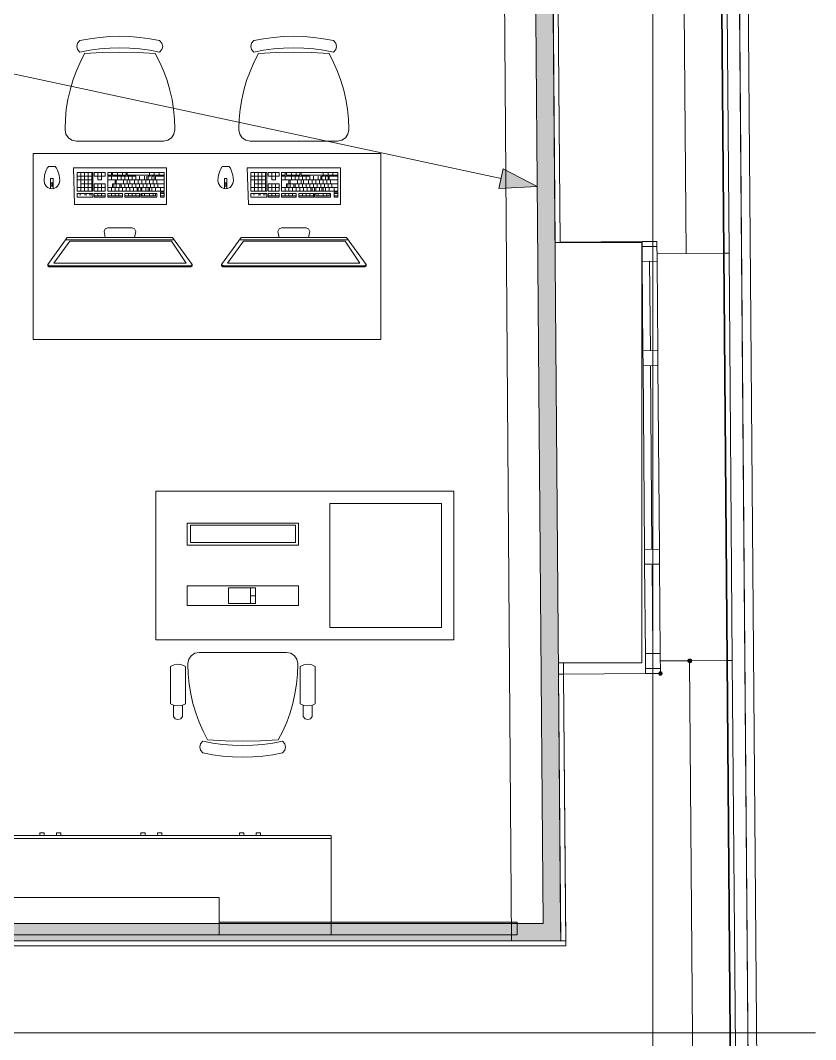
# Model space of a CAD drawing. Header units: millimetres. Extents: x 0 to 1189, y 0 to 841.
# Drawn here: x 831.71 to 863.73, y 490.1 to 531.16 of the extents above; entities that cross this region are included whole.
import ezdxf

# ---------------------------------------------------------------- set-up
doc = ezdxf.new("R2010")
doc.units = ezdxf.units.MM

msp = doc.modelspace()

# ---------------------------------------------------------------- hatches: boundary and pattern name
at = {"true_color": 0xf1d696}
h = msp.add_hatch(color=41, dxfattribs=at)
h.dxf.hatch_style = 2
h.paths.add_polyline_path([(852.223302, 647.51976), (853.459304, 494.774527), (852.759303, 494.774527), (851.523301, 647.51976)])
at = {"true_color": 0x0077b0}
h = msp.add_hatch(color=144, dxfattribs=at)
h.dxf.hatch_style = 2
h.paths.add_polyline_path([(852.519302, 524.468572), (850.9753, 524.391572), (851.1433, 525.173573)])
h = msp.add_hatch(color=7)
h.dxf.hatch_style = 2
h.paths.add_polyline_path([(858.738312, 505.363543), (858.711874, 505.427105), (858.648312, 505.453543), (858.584749, 505.427105), (858.558312, 505.363543), (858.558312, 505.353543), (858.584749, 505.28998), (858.648312, 505.263543), (858.711874, 505.28998), (858.738312, 505.353543)])
h = msp.add_hatch(color=7)
h.dxf.hatch_style = 2
h.paths.add_polyline_path([(858.648312, 505.443543), (858.584749, 505.417105), (858.558312, 505.353543), (858.584749, 505.28998), (858.648312, 505.263543), (858.711874, 505.28998), (858.738312, 505.353543), (858.711874, 505.417105)])
h = msp.add_hatch(color=7)
h.dxf.hatch_style = 2
h.paths.add_polyline_path([(858.583312, 505.353543), (858.609749, 505.28998), (858.673312, 505.263543), (858.736874, 505.28998), (858.763312, 505.353543), (858.763312, 505.363543), (858.736874, 505.427105), (858.673312, 505.453543), (858.609749, 505.427105), (858.583312, 505.363543)])
h = msp.add_hatch(color=7)
h.dxf.hatch_style = 2
h.paths.add_polyline_path([(857.388757, 504.835587), (857.421388, 504.77497), (857.487265, 504.754988), (857.547882, 504.78762), (857.567864, 504.853497), (857.566864, 504.863497), (857.534232, 504.924114), (857.468355, 504.944095), (857.407738, 504.911464), (857.387757, 504.845587)])
at = {"true_color": 0xf1d696}
h = msp.add_hatch(color=41, dxfattribs=at)
h.dxf.hatch_style = 2
h.paths.add_polyline_path([(852.759303, 494.774527), (852.764303, 494.074526), (804.236229, 494.077526), (804.236229, 494.777527)])
at = {"true_color": 0x999999}
h = msp.add_hatch(color=253, dxfattribs=at)
h.dxf.hatch_style = 2
h.paths.add_polyline_path([(839.716283, 494.327526), (839.716283, 494.827527), (851.716301, 494.827527), (851.716301, 494.327526)])
at = {"true_color": 0xf1d696}
h = msp.add_hatch(color=41, dxfattribs=at)
h.dxf.hatch_style = 2
h.paths.add_polyline_path([(853.459304, 494.774527), (853.465304, 494.074526), (852.759303, 494.774527)])
h = msp.add_hatch(color=41, dxfattribs=at)
h.dxf.hatch_style = 2
h.paths.add_polyline_path([(853.465304, 494.074526), (852.764303, 494.074526), (852.759303, 494.774527)])

# ---------------------------------------------------------------- linework, layer by layer
at = {"color": 7, "lineweight": 0}
for points in [[(857.17331, 238.825136), (857.17331, 730.151886)], [(853.459304, 494.774527), (852.218302, 648.219761)], [(851.523301, 647.51976), (852.759303, 494.774527)], [(859.968314, 617.281714), (861.261316, 457.46947)], [(861.262316, 457.46947), (859.972314, 617.281714)], [(860.322314, 617.283714), (861.612316, 457.47347)], [(850.9073, 572.180645), (851.476301, 494.077526)], [(860.015314, 521.775568), (859.816314, 546.424606)], [(859.841314, 546.424606), (860.041314, 521.775568)], [(860.241314, 521.777568), (860.041314, 546.426606)], [(858.515312, 521.763568), (858.316311, 546.402605)], [(858.316311, 546.402605), (858.515312, 521.763568)], [(853.046303, 545.859605), (853.237304, 522.210569)], [(853.246304, 545.871605), (853.437304, 522.222569)], [(853.437304, 522.212569), (853.246304, 545.861605)], [(853.237304, 522.210569), (853.437304, 522.212569)], [(856.730309, 522.210569), (853.237304, 522.210569)], [(853.437304, 522.222569), (856.737309, 522.248569)], [(856.730309, 505.277543), (856.730309, 522.210569)], [(856.737309, 522.248569), (857.33731, 522.253569)], [(857.33731, 522.253569), (856.737309, 522.248569)], [(856.743309, 521.448567), (856.737309, 522.248569)], [(856.737309, 522.248569), (856.743309, 521.448567)], [(857.33731, 522.253569), (857.34331, 521.453567)], [(857.34331, 521.453567), (857.33731, 522.253569)], [(856.738309, 522.048568), (857.33831, 522.053568)], [(857.34331, 521.453567), (856.743309, 521.448567)], [(856.772309, 517.848562), (856.743309, 521.448567)], [(857.043309, 521.451567), (857.072309, 517.851562)], [(857.34131, 521.753568), (858.515312, 521.763568)], [(857.34331, 521.453567), (857.37231, 517.853562)], [(858.515312, 521.763568), (860.015314, 521.775568)], [(860.015314, 521.775568), (860.148314, 505.375543)], [(860.041314, 521.775568), (860.241314, 521.777568)], [(860.173314, 505.376543), (860.041314, 521.775568)], [(860.373314, 505.377543), (860.241314, 521.777568)], [(856.772309, 517.848562), (857.37231, 517.853562)], [(856.777309, 517.248561), (856.772309, 517.848562)], [(856.772309, 517.848562), (856.777309, 517.248561)], [(857.37231, 517.853562), (857.37731, 517.253561)], [(857.37731, 517.253561), (857.37231, 517.853562)], [(857.37731, 517.253561), (856.777309, 517.248561)], [(856.837309, 509.84955), (856.777309, 517.248561)], [(857.077309, 517.251561), (857.13731, 509.85155)], [(857.37731, 517.253561), (857.43731, 509.85455)], [(856.837309, 509.84955), (857.43731, 509.85455)], [(856.842309, 509.249549), (856.837309, 509.84955)], [(856.837309, 509.84955), (856.842309, 509.249549)], [(857.43731, 509.85455), (857.44231, 509.254549)], [(857.44231, 509.254549), (857.43731, 509.85455)], [(857.44231, 509.254549), (856.842309, 509.249549)], [(856.871309, 505.649543), (856.842309, 509.249549)], [(857.14231, 509.251549), (857.17131, 505.651543)], [(857.44231, 509.254549), (857.47131, 505.654543)], [(857.47131, 505.654543), (856.871309, 505.649543)], [(856.871309, 505.649543), (856.878309, 504.849542)], [(856.871309, 505.649543), (856.878309, 504.849542)], [(857.47731, 504.854542), (857.47131, 505.654543)], [(857.47731, 504.854542), (857.47131, 505.654543)], [(860.148314, 505.375543), (858.673312, 505.363543)], [(860.337314, 481.926507), (860.148314, 505.375543)], [(860.373314, 505.377543), (860.173314, 505.376543)], [(860.173314, 505.376543), (860.363314, 481.926507)], [(860.563315, 481.928507), (860.373314, 505.377543)], [(853.378304, 504.811542), (853.374304, 505.277543)], [(853.374304, 505.277543), (856.730309, 505.277543)], [(853.578304, 504.822542), (853.574304, 505.277543)], [(853.574304, 505.277543), (853.578304, 504.822542)], [(856.876309, 505.049542), (857.47631, 505.054542)], [(858.673312, 505.363543), (857.47331, 505.354543)], [(858.648312, 505.353543), (858.837312, 481.914507)], [(858.648312, 505.353543), (858.673312, 505.353543)], [(853.578304, 504.822542), (853.378304, 504.821542)], [(853.378304, 504.811542), (853.465304, 494.074526)], [(856.878309, 504.849542), (853.578304, 504.822542)], [(853.578304, 504.822542), (853.666304, 493.877525)], [(853.665304, 494.076526), (853.578304, 504.812542)], [(856.878309, 504.849542), (857.47731, 504.854542)], [(856.878309, 504.849542), (857.47731, 504.854542)], [(852.759303, 494.774527), (804.236229, 494.777527)], [(853.465304, 494.074526), (853.459304, 494.774527)], [(853.666304, 493.877525), (794.029213, 493.877525)], [(853.666304, 494.077526), (794.201213, 494.077526)], [(804.236229, 494.077526), (853.465304, 494.074526)], [(853.465304, 494.074526), (853.665304, 494.076526)], [(853.666304, 493.877525), (853.666304, 494.077526)], [(202.529309, 490.37152), (863.72632, 490.37152)]]:
    msp.add_lwpolyline(points, dxfattribs=at)
at = {"color": 144, "lineweight": 0, "true_color": 0x0077b0}
for points in [[(851.0593, 524.782572), (811.80824, 533.221585)], [(850.9753, 524.391572), (851.1433, 525.173573)], [(852.519302, 524.468572), (851.1433, 525.173573)], [(852.519302, 524.468572), (850.9753, 524.391572)]]:
    msp.add_lwpolyline(points, dxfattribs=at)
at = {"color": 253, "lineweight": 0, "true_color": 0x999999}
for points in [[(834.104274, 530.341581), (834.501447, 530.417706), (834.901901, 530.472081), (835.304792, 530.504706), (835.709277, 530.515581), (836.113762, 530.504706), (836.516653, 530.472081), (836.917107, 530.417706), (837.314279, 530.341581)], [(841.104285, 530.341581), (841.501458, 530.417706), (841.901911, 530.472081), (842.304802, 530.504706), (842.709287, 530.515581), (843.113772, 530.504706), (843.516664, 530.472081), (843.917117, 530.417706), (844.31429, 530.341581)], [(834.104274, 529.87658), (834.013899, 529.977955), (833.981274, 530.108581), (834.013899, 530.240081), (834.104274, 530.341581)], [(834.104274, 529.87658), (834.501447, 529.952705), (834.901901, 530.00708), (835.304792, 530.039705), (835.709277, 530.05058), (836.113762, 530.039705), (836.516653, 530.00708), (836.917107, 529.952705), (837.314279, 529.87658)], [(837.314279, 530.341581), (837.404654, 530.240081), (837.437279, 530.108581), (837.404654, 529.977955), (837.314279, 529.87658)], [(841.104285, 529.87658), (841.01391, 529.977955), (840.981285, 530.108581), (841.01391, 530.240081), (841.104285, 530.341581)], [(841.104285, 529.87658), (841.501458, 529.952705), (841.901911, 530.00708), (842.304802, 530.039705), (842.709287, 530.05058), (843.113772, 530.039705), (843.516664, 530.00708), (843.917117, 529.952705), (844.31429, 529.87658)], [(844.31429, 530.341581), (844.404665, 530.240081), (844.43729, 530.108581), (844.404665, 529.977955), (844.31429, 529.87658)], [(833.506273, 526.768575), (833.506273, 526.782576), (833.518928, 527.180166), (833.556695, 527.57492), (833.619283, 527.965691), (833.706399, 528.351328), (833.817748, 528.730684), (833.95304, 529.10261), (834.111979, 529.465959), (834.294275, 529.81958)], [(834.294275, 529.81958), (835.001401, 529.86233), (835.709277, 529.87658), (836.424653, 529.862205), (837.139279, 529.81858)], [(837.139279, 529.81858), (837.321574, 529.46496), (837.480514, 529.101626), (837.615805, 528.729737), (837.727155, 528.350453), (837.81427, 527.964935), (837.876858, 527.574342), (837.914626, 527.179836), (837.92728, 526.782576), (837.92728, 526.768575)], [(840.506284, 526.768575), (840.506284, 526.782576), (840.518938, 527.180166), (840.556706, 527.57492), (840.619294, 527.965691), (840.706409, 528.351328), (840.817759, 528.730684), (840.95305, 529.10261), (841.11199, 529.465959), (841.294285, 529.81958)], [(841.294285, 529.81958), (842.001411, 529.86233), (842.709287, 529.87658), (843.424664, 529.862205), (844.13929, 529.81858)], [(844.13929, 529.81858), (844.321585, 529.46496), (844.480525, 529.101626), (844.615816, 528.729737), (844.727166, 528.350453), (844.814281, 527.964935), (844.876869, 527.574342), (844.914637, 527.179836), (844.927291, 526.782576), (844.927291, 526.768575)], [(833.965274, 526.297575), (833.783289, 526.333215), (833.638649, 526.43045), (833.54107, 526.574747), (833.505273, 526.751575), (833.506273, 526.768575)], [(837.92728, 526.768575), (837.92728, 526.751575), (837.891639, 526.574747), (837.794405, 526.43045), (837.650108, 526.333215), (837.473279, 526.297575)], [(840.965285, 526.297575), (840.7833, 526.333215), (840.638659, 526.43045), (840.541081, 526.574747), (840.505284, 526.751575), (840.506284, 526.768575)], [(844.927291, 526.768575), (844.927291, 526.751575), (844.89165, 526.574747), (844.794416, 526.43045), (844.650119, 526.333215), (844.47329, 526.297575)], [(837.467279, 526.297575), (833.965274, 526.297575)], [(844.46729, 526.297575), (840.965285, 526.297575)], [(846.216293, 525.797574), (832.216271, 525.797574)], [(832.216271, 525.797574), (832.216271, 518.297563)], [(846.216293, 518.297563), (846.216293, 525.797574)], [(832.660272, 524.713572), (832.683147, 524.922948), (832.750272, 525.122573)], [(832.750272, 525.122573), (832.789272, 525.204573)], [(832.789272, 525.204573), (832.799272, 525.220573)], [(832.799272, 525.220573), (832.837272, 525.265573)], [(832.837272, 525.265573), (832.848272, 525.270573)], [(832.848272, 525.270573), (832.955273, 525.270573)], [(832.955273, 525.270573), (833.103273, 525.270573)], [(833.103273, 525.270573), (833.114273, 525.265573)], [(833.114273, 525.265573), (833.152273, 525.220573)], [(833.152273, 525.220573), (833.161273, 525.204573)], [(833.161273, 525.204573), (833.201273, 525.122573)], [(833.201273, 525.122573), (833.268398, 524.922948), (833.291273, 524.713572)], [(833.842274, 525.220573), (837.59028, 525.220573)], [(833.892274, 523.741571), (833.842274, 525.220573)], [(837.59028, 525.220573), (837.59028, 523.741571)], [(839.660283, 524.713572), (839.683158, 524.922948), (839.750283, 525.122573)], [(839.750283, 525.122573), (839.789283, 525.204573)], [(839.789283, 525.204573), (839.799283, 525.220573)], [(839.799283, 525.220573), (839.837283, 525.265573)], [(839.837283, 525.265573), (839.848283, 525.270573)], [(839.848283, 525.270573), (839.955283, 525.270573)], [(839.955283, 525.270573), (840.103283, 525.270573)], [(840.103283, 525.270573), (840.114284, 525.265573)], [(840.114284, 525.265573), (840.152284, 525.220573)], [(840.152284, 525.220573), (840.161284, 525.204573)], [(840.161284, 525.204573), (840.201284, 525.122573)], [(840.201284, 525.122573), (840.268409, 524.922948), (840.291284, 524.713572)], [(840.842285, 525.220573), (844.59029, 525.220573)], [(840.892285, 523.741571), (840.842285, 525.220573)], [(844.59029, 525.220573), (844.59029, 523.741571)], [(832.750272, 524.480572), (832.683522, 524.588822), (832.660272, 524.713572)], [(833.025273, 524.786572), (832.926273, 524.786572)], [(832.926273, 524.786572), (832.926273, 524.374572)], [(833.025273, 524.374572), (833.025273, 524.786572)], [(833.291273, 524.713572), (833.268023, 524.588822), (833.201273, 524.480572)], [(833.990274, 525.023573), (833.990274, 524.283572)], [(834.631275, 525.023573), (833.990274, 525.023573)], [(833.990274, 525.023573), (833.990274, 524.431572)], [(834.138274, 525.023573), (833.990274, 525.023573)], [(833.990274, 524.875573), (834.286275, 524.875573)], [(833.990274, 524.727572), (834.138274, 524.727572)], [(834.138274, 524.431572), (834.138274, 525.023573)], [(834.138274, 525.023573), (834.286275, 525.023573)], [(834.138274, 524.875573), (834.138274, 525.023573)], [(834.138274, 524.431572), (834.138274, 524.875573)], [(834.434275, 524.727572), (834.138274, 524.727572)], [(834.286275, 525.023573), (834.286275, 524.875573)], [(834.286275, 525.023573), (834.286275, 524.875573)], [(834.286275, 524.431572), (834.286275, 524.875573)], [(834.286275, 524.875573), (834.582275, 524.875573)], [(834.582275, 525.023573), (834.335275, 525.023573)], [(834.335275, 524.875573), (834.582275, 524.875573)], [(834.434275, 525.023573), (834.434275, 524.283572)], [(834.582275, 524.727572), (834.434275, 524.727572)], [(834.582275, 524.875573), (834.582275, 525.023573)], [(834.582275, 524.875573), (834.582275, 524.431572)], [(834.631275, 524.283572), (834.631275, 525.023573)], [(834.681275, 525.023573), (834.977276, 525.023573)], [(834.681275, 524.924573), (834.681275, 525.023573)], [(834.681275, 525.023573), (834.681275, 524.875573)], [(835.124276, 525.023573), (834.681275, 525.023573)], [(834.681275, 524.875573), (834.829275, 524.875573)], [(834.681275, 524.875573), (835.124276, 524.875573)], [(834.829275, 524.875573), (834.829275, 525.023573)], [(834.829275, 524.727572), (834.829275, 524.875573)], [(834.829275, 524.727572), (834.829275, 524.875573)], [(834.977276, 524.727572), (834.829275, 524.727572)], [(834.977276, 524.727572), (834.829275, 524.727572)], [(834.977276, 525.023573), (834.977276, 524.924573)], [(834.977276, 524.727572), (834.977276, 525.023573)], [(834.977276, 524.875573), (834.977276, 524.727572)], [(835.026276, 525.023573), (835.124276, 525.023573)], [(835.124276, 525.023573), (835.124276, 524.924573)], [(835.124276, 524.875573), (835.124276, 525.023573)], [(835.223276, 525.023573), (835.223276, 524.283572)], [(837.49228, 525.023573), (835.223276, 525.023573)], [(835.223276, 525.023573), (835.371276, 525.023573)], [(835.223276, 524.924573), (835.223276, 525.023573)], [(835.371276, 524.924573), (835.223276, 524.924573)], [(835.223276, 524.727572), (835.223276, 524.875573)], [(835.618277, 524.875573), (835.223276, 524.875573)], [(835.223276, 524.727572), (835.519276, 524.727572)], [(835.371276, 524.727572), (835.223276, 524.727572)], [(835.223276, 524.431572), (835.223276, 524.727572)], [(835.371276, 525.023573), (835.371276, 524.924573)], [(835.371276, 524.875573), (835.371276, 524.727572)], [(835.371276, 524.875573), (835.371276, 524.727572)], [(835.371276, 524.727572), (835.618277, 524.727572)], [(835.420276, 525.023573), (835.618277, 525.023573)], [(835.420276, 524.924573), (835.420276, 525.023573)], [(835.618277, 524.924573), (835.420276, 524.924573)], [(835.519276, 524.727572), (835.519276, 524.579572)], [(835.568277, 524.579572), (835.568277, 524.727572)], [(835.568277, 524.727572), (835.667277, 524.727572)], [(835.618277, 525.023573), (835.963277, 525.023573)], [(835.618277, 525.023573), (835.618277, 524.727572)], [(835.618277, 524.924573), (835.618277, 525.023573)], [(835.963277, 524.924573), (835.618277, 524.924573)], [(835.618277, 524.727572), (835.618277, 524.875573)], [(835.618277, 524.875573), (835.914277, 524.875573)], [(836.801278, 524.727572), (835.618277, 524.727572)], [(835.667277, 524.727572), (836.752278, 524.727572)], [(835.766277, 524.727572), (835.766277, 524.875573)], [(835.815277, 524.924573), (835.815277, 525.023573)], [(835.815277, 525.023573), (835.815277, 524.924573)], [(835.864277, 524.579572), (835.864277, 524.727572)], [(835.914277, 524.727572), (835.914277, 524.875573)], [(835.914277, 524.875573), (836.357278, 524.875573)], [(836.061277, 524.727572), (835.914277, 524.727572)], [(835.963277, 525.023573), (835.963277, 524.924573)], [(836.012277, 525.023573), (836.012277, 524.924573)], [(836.900279, 525.023573), (836.012277, 525.023573)], [(836.012277, 524.924573), (836.900279, 524.924573)], [(836.012277, 524.579572), (836.012277, 524.727572)], [(836.061277, 524.727572), (836.061277, 524.875573)], [(836.111277, 524.727572), (836.111277, 524.579572)], [(836.209278, 524.727572), (836.209278, 524.875573)], [(836.308278, 524.579572), (836.308278, 524.727572)], [(836.357278, 524.727572), (836.357278, 524.875573)], [(836.456278, 524.579572), (836.456278, 524.727572)], [(836.505278, 524.875573), (836.505278, 524.727572)], [(836.604278, 524.727572), (836.604278, 524.579572)], [(836.604278, 524.579572), (836.604278, 524.727572)], [(836.703278, 524.727572), (836.703278, 524.875573)], [(836.752278, 524.727572), (836.900279, 524.727572)], [(836.752278, 524.579572), (836.752278, 524.727572)], [(836.801278, 524.875573), (836.801278, 524.727572)], [(836.851279, 524.875573), (836.949279, 524.875573)], [(836.851279, 524.727572), (836.851279, 524.875573)], [(836.851279, 524.727572), (837.196279, 524.727572)], [(836.900279, 525.023573), (837.097279, 525.023573)], [(836.900279, 524.924573), (836.900279, 525.023573)], [(836.900279, 524.924573), (836.900279, 525.023573)], [(837.49228, 524.924573), (836.900279, 524.924573)], [(836.900279, 524.727572), (836.900279, 524.579572)], [(836.998279, 524.875573), (837.097279, 524.875573)], [(836.998279, 524.727572), (836.998279, 524.875573)], [(837.048279, 524.727572), (837.048279, 524.579572)], [(837.048279, 524.579572), (837.048279, 524.727572)], [(837.097279, 525.023573), (837.49228, 525.023573)], [(837.097279, 524.727572), (837.097279, 525.023573)], [(837.097279, 525.023573), (837.097279, 524.924573)], [(837.146279, 524.875573), (837.146279, 524.727572)], [(837.49228, 524.875573), (837.146279, 524.875573)], [(837.146279, 524.727572), (837.49228, 524.727572)], [(837.49228, 524.727572), (837.196279, 524.727572)], [(837.196279, 524.727572), (837.196279, 524.579572)], [(837.196279, 524.727572), (837.196279, 524.579572)], [(837.294279, 525.023573), (837.294279, 524.924573)], [(837.49228, 524.283572), (837.49228, 525.023573)], [(837.49228, 525.023573), (837.49228, 524.924573)], [(837.49228, 524.727572), (837.49228, 524.875573)], [(837.49228, 524.579572), (837.49228, 524.727572)], [(839.750283, 524.480572), (839.683533, 524.588822), (839.660283, 524.713572)], [(840.025283, 524.786572), (839.926283, 524.786572)], [(839.926283, 524.786572), (839.926283, 524.374572)], [(840.025283, 524.374572), (840.025283, 524.786572)], [(840.291284, 524.713572), (840.268034, 524.588822), (840.201284, 524.480572)], [(840.990285, 525.023573), (840.990285, 524.283572)], [(841.631286, 525.023573), (840.990285, 525.023573)], [(840.990285, 525.023573), (840.990285, 524.431572)], [(841.138285, 525.023573), (840.990285, 525.023573)], [(840.990285, 524.875573), (841.286285, 524.875573)], [(840.990285, 524.727572), (841.138285, 524.727572)], [(841.138285, 524.431572), (841.138285, 525.023573)], [(841.138285, 525.023573), (841.286285, 525.023573)], [(841.138285, 524.875573), (841.138285, 525.023573)], [(841.138285, 524.431572), (841.138285, 524.875573)], [(841.434286, 524.727572), (841.138285, 524.727572)], [(841.286285, 525.023573), (841.286285, 524.875573)], [(841.286285, 525.023573), (841.286285, 524.875573)], [(841.286285, 524.431572), (841.286285, 524.875573)], [(841.286285, 524.875573), (841.582286, 524.875573)], [(841.582286, 525.023573), (841.335285, 525.023573)], [(841.335285, 524.875573), (841.582286, 524.875573)], [(841.434286, 525.023573), (841.434286, 524.283572)], [(841.582286, 524.727572), (841.434286, 524.727572)], [(841.582286, 524.875573), (841.582286, 525.023573)], [(841.582286, 524.875573), (841.582286, 524.431572)], [(841.631286, 524.283572), (841.631286, 525.023573)], [(841.681286, 525.023573), (841.977286, 525.023573)], [(841.681286, 524.924573), (841.681286, 525.023573)], [(841.681286, 525.023573), (841.681286, 524.875573)], [(842.124287, 525.023573), (841.681286, 525.023573)], [(841.681286, 524.875573), (841.829286, 524.875573)], [(841.681286, 524.875573), (842.124287, 524.875573)], [(841.829286, 524.875573), (841.829286, 525.023573)], [(841.829286, 524.727572), (841.829286, 524.875573)], [(841.829286, 524.727572), (841.829286, 524.875573)], [(841.977286, 524.727572), (841.829286, 524.727572)], [(841.977286, 524.727572), (841.829286, 524.727572)], [(841.977286, 525.023573), (841.977286, 524.924573)], [(841.977286, 524.727572), (841.977286, 525.023573)], [(841.977286, 524.875573), (841.977286, 524.727572)], [(842.026286, 525.023573), (842.124287, 525.023573)], [(842.124287, 525.023573), (842.124287, 524.924573)], [(842.124287, 524.875573), (842.124287, 525.023573)], [(842.223287, 525.023573), (842.223287, 524.283572)], [(844.49229, 525.023573), (842.223287, 525.023573)], [(842.223287, 525.023573), (842.371287, 525.023573)], [(842.223287, 524.924573), (842.223287, 525.023573)], [(842.371287, 524.924573), (842.223287, 524.924573)], [(842.223287, 524.727572), (842.223287, 524.875573)], [(842.618287, 524.875573), (842.223287, 524.875573)], [(842.223287, 524.727572), (842.519287, 524.727572)], [(842.371287, 524.727572), (842.223287, 524.727572)], [(842.223287, 524.431572), (842.223287, 524.727572)], [(842.371287, 525.023573), (842.371287, 524.924573)], [(842.371287, 524.875573), (842.371287, 524.727572)], [(842.371287, 524.875573), (842.371287, 524.727572)], [(842.371287, 524.727572), (842.618287, 524.727572)], [(842.420287, 525.023573), (842.618287, 525.023573)], [(842.420287, 524.924573), (842.420287, 525.023573)], [(842.618287, 524.924573), (842.420287, 524.924573)], [(842.519287, 524.727572), (842.519287, 524.579572)], [(842.568287, 524.579572), (842.568287, 524.727572)], [(842.568287, 524.727572), (842.667287, 524.727572)], [(842.618287, 525.023573), (842.963288, 525.023573)], [(842.618287, 525.023573), (842.618287, 524.727572)], [(842.618287, 524.924573), (842.618287, 525.023573)], [(842.963288, 524.924573), (842.618287, 524.924573)], [(842.618287, 524.727572), (842.618287, 524.875573)], [(842.618287, 524.875573), (842.914288, 524.875573)], [(843.801289, 524.727572), (842.618287, 524.727572)], [(842.667287, 524.727572), (843.752289, 524.727572)], [(842.766288, 524.727572), (842.766288, 524.875573)], [(842.815288, 524.924573), (842.815288, 525.023573)], [(842.815288, 525.023573), (842.815288, 524.924573)], [(842.864288, 524.579572), (842.864288, 524.727572)], [(842.914288, 524.727572), (842.914288, 524.875573)], [(842.914288, 524.875573), (843.357288, 524.875573)], [(843.061288, 524.727572), (842.914288, 524.727572)], [(842.963288, 525.023573), (842.963288, 524.924573)], [(843.012288, 525.023573), (843.012288, 524.924573)], [(843.900289, 525.023573), (843.012288, 525.023573)], [(843.012288, 524.924573), (843.900289, 524.924573)], [(843.012288, 524.579572), (843.012288, 524.727572)], [(843.061288, 524.727572), (843.061288, 524.875573)], [(843.111288, 524.727572), (843.111288, 524.579572)], [(843.209288, 524.727572), (843.209288, 524.875573)], [(843.308288, 524.579572), (843.308288, 524.727572)], [(843.357288, 524.727572), (843.357288, 524.875573)], [(843.456289, 524.579572), (843.456289, 524.727572)], [(843.505289, 524.875573), (843.505289, 524.727572)], [(843.604289, 524.727572), (843.604289, 524.579572)], [(843.604289, 524.579572), (843.604289, 524.727572)], [(843.703289, 524.727572), (843.703289, 524.875573)], [(843.752289, 524.727572), (843.900289, 524.727572)], [(843.752289, 524.579572), (843.752289, 524.727572)], [(843.801289, 524.875573), (843.801289, 524.727572)], [(843.851289, 524.875573), (843.949289, 524.875573)], [(843.851289, 524.727572), (843.851289, 524.875573)], [(843.851289, 524.727572), (844.19629, 524.727572)], [(843.900289, 525.023573), (844.09729, 525.023573)], [(843.900289, 524.924573), (843.900289, 525.023573)], [(843.900289, 524.924573), (843.900289, 525.023573)], [(844.49229, 524.924573), (843.900289, 524.924573)], [(843.900289, 524.727572), (843.900289, 524.579572)], [(843.998289, 524.875573), (844.09729, 524.875573)], [(843.998289, 524.727572), (843.998289, 524.875573)], [(844.04829, 524.727572), (844.04829, 524.579572)], [(844.04829, 524.579572), (844.04829, 524.727572)], [(844.09729, 525.023573), (844.49229, 525.023573)], [(844.09729, 524.727572), (844.09729, 525.023573)], [(844.09729, 525.023573), (844.09729, 524.924573)], [(844.14629, 524.875573), (844.14629, 524.727572)], [(844.49229, 524.875573), (844.14629, 524.875573)], [(844.14629, 524.727572), (844.49229, 524.727572)], [(844.49229, 524.727572), (844.19629, 524.727572)], [(844.19629, 524.727572), (844.19629, 524.579572)], [(844.19629, 524.727572), (844.19629, 524.579572)], [(844.29429, 525.023573), (844.29429, 524.924573)], [(844.49229, 524.283572), (844.49229, 525.023573)], [(844.49229, 525.023573), (844.49229, 524.924573)], [(844.49229, 524.727572), (844.49229, 524.875573)], [(844.49229, 524.579572), (844.49229, 524.727572)], [(832.786272, 524.442572), (832.750272, 524.480572)], [(832.799272, 524.431572), (832.786272, 524.442572)], [(832.841272, 524.406572), (832.799272, 524.431572)], [(832.898272, 524.382572), (832.841272, 524.406572)], [(832.975273, 524.369572), (832.898272, 524.382572)], [(832.949273, 524.480572), (832.949273, 524.610572)], [(832.949273, 524.610572), (833.002273, 524.610572)], [(833.002273, 524.480572), (832.949273, 524.480572)], [(833.053273, 524.382572), (832.975273, 524.369572)], [(833.002273, 524.610572), (833.002273, 524.480572)], [(833.110273, 524.406572), (833.053273, 524.382572)], [(833.152273, 524.431572), (833.110273, 524.406572)], [(833.165273, 524.442572), (833.152273, 524.431572)], [(833.201273, 524.480572), (833.165273, 524.442572)], [(833.990274, 524.431572), (834.434275, 524.431572)], [(833.990274, 524.283572), (833.990274, 524.431572)], [(833.990274, 524.431572), (834.138274, 524.431572)], [(834.138274, 524.283572), (833.990274, 524.283572)], [(833.990274, 524.283572), (834.631275, 524.283572)], [(834.138274, 524.579572), (834.286275, 524.579572)], [(834.138274, 524.431572), (834.138274, 524.283572)], [(834.286275, 524.431572), (834.187274, 524.431572)], [(834.582275, 524.283572), (834.187274, 524.283572)], [(834.286275, 524.579572), (834.582275, 524.579572)], [(834.286275, 524.431572), (834.286275, 524.283572)], [(834.582275, 524.431572), (834.335275, 524.431572)], [(834.483275, 524.431572), (834.582275, 524.431572)], [(834.582275, 524.431572), (834.582275, 524.283572)], [(834.681275, 524.431572), (834.681275, 524.579572)], [(834.681275, 524.579572), (834.681275, 524.283572)], [(834.681275, 524.579572), (835.124276, 524.579572)], [(835.124276, 524.579572), (834.681275, 524.579572)], [(834.681275, 524.283572), (834.681275, 524.431572)], [(835.124276, 524.431572), (834.681275, 524.431572)], [(834.829275, 524.283572), (834.681275, 524.283572)], [(834.681275, 524.283572), (835.124276, 524.283572)], [(834.829275, 524.579572), (834.829275, 524.431572)], [(834.829275, 524.431572), (834.829275, 524.283572)], [(834.977276, 524.283572), (834.829275, 524.283572)], [(834.977276, 524.579572), (834.977276, 524.283572)], [(835.124276, 524.283572), (835.026276, 524.283572)], [(835.124276, 524.283572), (835.124276, 524.579572)], [(835.124276, 524.579572), (835.124276, 524.431572)], [(835.124276, 524.431572), (835.124276, 524.283572)], [(835.223276, 524.431572), (835.371276, 524.431572)], [(835.223276, 524.283572), (835.223276, 524.431572)], [(835.420276, 524.431572), (835.223276, 524.431572)], [(835.223276, 524.283572), (837.49228, 524.283572)], [(835.519276, 524.283572), (835.223276, 524.283572)], [(835.371276, 524.283572), (835.371276, 524.431572)], [(835.371276, 524.431572), (835.519276, 524.431572)], [(835.519276, 524.579572), (835.420276, 524.579572)], [(835.420276, 524.579572), (835.420276, 524.431572)], [(835.815277, 524.579572), (835.470276, 524.579572)], [(835.470276, 524.431572), (835.470276, 524.579572)], [(835.716277, 524.431572), (835.470276, 524.431572)], [(835.519276, 524.431572), (835.963277, 524.431572)], [(835.519276, 524.283572), (835.519276, 524.431572)], [(835.667277, 524.283572), (835.519276, 524.283572)], [(835.568277, 524.579572), (835.568277, 524.431572)], [(835.667277, 524.431572), (835.667277, 524.283572)], [(835.667277, 524.283572), (835.667277, 524.431572)], [(835.815277, 524.283572), (835.667277, 524.283572)], [(835.716277, 524.431572), (835.716277, 524.579572)], [(835.766277, 524.431572), (835.766277, 524.579572)], [(835.766277, 524.579572), (836.061277, 524.579572)], [(836.061277, 524.431572), (835.766277, 524.431572)], [(836.012277, 524.579572), (835.815277, 524.579572)], [(835.815277, 524.431572), (835.815277, 524.283572)], [(835.963277, 524.283572), (835.815277, 524.283572)], [(835.914277, 524.579572), (835.914277, 524.431572)], [(836.653278, 524.431572), (835.963277, 524.431572)], [(835.963277, 524.431572), (835.963277, 524.283572)], [(837.048279, 524.579572), (836.012277, 524.579572)], [(836.061277, 524.431572), (836.061277, 524.579572)], [(836.061277, 524.579572), (836.061277, 524.431572)], [(836.209278, 524.431572), (836.061277, 524.431572)], [(836.111277, 524.431572), (836.111277, 524.283572)], [(836.111277, 524.283572), (836.111277, 524.431572)], [(836.209278, 524.431572), (836.209278, 524.579572)], [(836.259278, 524.431572), (836.259278, 524.283572)], [(836.357278, 524.431572), (836.357278, 524.579572)], [(836.407278, 524.431572), (836.407278, 524.283572)], [(836.456278, 524.431572), (836.555278, 524.431572)], [(836.456278, 524.283572), (836.456278, 524.431572)], [(836.703278, 524.283572), (836.456278, 524.283572)], [(836.505278, 524.579572), (836.505278, 524.431572)], [(836.505278, 524.431572), (836.505278, 524.579572)], [(836.555278, 524.431572), (836.555278, 524.283572)], [(836.604278, 524.431572), (836.703278, 524.431572)], [(836.604278, 524.283572), (836.604278, 524.431572)], [(836.653278, 524.431572), (836.653278, 524.579572)], [(836.653278, 524.431572), (837.49228, 524.431572)], [(836.752278, 524.283572), (836.752278, 524.431572)], [(836.998279, 524.283572), (836.752278, 524.283572)], [(836.801278, 524.431572), (836.801278, 524.579572)], [(836.851279, 524.431572), (836.851279, 524.283572)], [(836.900279, 524.283572), (836.900279, 524.431572)], [(837.196279, 524.579572), (836.949279, 524.579572)], [(836.949279, 524.431572), (836.949279, 524.579572)], [(836.949279, 524.579572), (836.949279, 524.431572)], [(836.998279, 524.431572), (836.998279, 524.283572)], [(837.146279, 524.283572), (837.048279, 524.283572)], [(837.097279, 524.579572), (837.245279, 524.579572)], [(837.097279, 524.431572), (837.097279, 524.579572)], [(837.146279, 524.431572), (837.146279, 524.283572)], [(837.196279, 524.579572), (837.49228, 524.579572)], [(837.49228, 524.283572), (837.196279, 524.283572)], [(837.245279, 524.579572), (837.245279, 524.431572)], [(837.245279, 524.579572), (837.245279, 524.431572)], [(837.49228, 524.579572), (837.245279, 524.579572)], [(837.245279, 524.431572), (837.49228, 524.431572)], [(837.344279, 524.431572), (837.344279, 524.283572)], [(837.344279, 524.283572), (837.344279, 524.431572)], [(837.49228, 524.431572), (837.49228, 524.579572)], [(837.49228, 524.431572), (837.49228, 524.283572)], [(839.786283, 524.442572), (839.750283, 524.480572)], [(839.799283, 524.431572), (839.786283, 524.442572)], [(839.841283, 524.406572), (839.799283, 524.431572)], [(839.898283, 524.382572), (839.841283, 524.406572)], [(839.975283, 524.369572), (839.898283, 524.382572)], [(839.949283, 524.480572), (839.949283, 524.610572)], [(839.949283, 524.610572), (840.002283, 524.610572)], [(840.002283, 524.480572), (839.949283, 524.480572)], [(840.053283, 524.382572), (839.975283, 524.369572)], [(840.002283, 524.610572), (840.002283, 524.480572)], [(840.110283, 524.406572), (840.053283, 524.382572)], [(840.152284, 524.431572), (840.110283, 524.406572)], [(840.165284, 524.442572), (840.152284, 524.431572)], [(840.201284, 524.480572), (840.165284, 524.442572)], [(840.990285, 524.431572), (841.434286, 524.431572)], [(840.990285, 524.283572), (840.990285, 524.431572)], [(840.990285, 524.431572), (841.138285, 524.431572)], [(841.138285, 524.283572), (840.990285, 524.283572)], [(840.990285, 524.283572), (841.631286, 524.283572)], [(841.138285, 524.579572), (841.286285, 524.579572)], [(841.138285, 524.431572), (841.138285, 524.283572)], [(841.286285, 524.431572), (841.187285, 524.431572)], [(841.582286, 524.283572), (841.187285, 524.283572)], [(841.286285, 524.579572), (841.582286, 524.579572)], [(841.286285, 524.431572), (841.286285, 524.283572)], [(841.582286, 524.431572), (841.335285, 524.431572)], [(841.483286, 524.431572), (841.582286, 524.431572)], [(841.582286, 524.431572), (841.582286, 524.283572)], [(841.681286, 524.431572), (841.681286, 524.579572)], [(841.681286, 524.579572), (841.681286, 524.283572)], [(841.681286, 524.579572), (842.124287, 524.579572)], [(842.124287, 524.579572), (841.681286, 524.579572)], [(841.681286, 524.283572), (841.681286, 524.431572)], [(842.124287, 524.431572), (841.681286, 524.431572)], [(841.829286, 524.283572), (841.681286, 524.283572)], [(841.681286, 524.283572), (842.124287, 524.283572)], [(841.829286, 524.579572), (841.829286, 524.431572)], [(841.829286, 524.431572), (841.829286, 524.283572)], [(841.977286, 524.283572), (841.829286, 524.283572)], [(841.977286, 524.579572), (841.977286, 524.283572)], [(842.124287, 524.283572), (842.026286, 524.283572)], [(842.124287, 524.283572), (842.124287, 524.579572)], [(842.124287, 524.579572), (842.124287, 524.431572)], [(842.124287, 524.431572), (842.124287, 524.283572)], [(842.223287, 524.431572), (842.371287, 524.431572)], [(842.223287, 524.283572), (842.223287, 524.431572)], [(842.420287, 524.431572), (842.223287, 524.431572)], [(842.223287, 524.283572), (844.49229, 524.283572)], [(842.519287, 524.283572), (842.223287, 524.283572)], [(842.371287, 524.283572), (842.371287, 524.431572)], [(842.371287, 524.431572), (842.519287, 524.431572)], [(842.519287, 524.579572), (842.420287, 524.579572)], [(842.420287, 524.579572), (842.420287, 524.431572)], [(842.815288, 524.579572), (842.470287, 524.579572)], [(842.470287, 524.431572), (842.470287, 524.579572)], [(842.716287, 524.431572), (842.470287, 524.431572)], [(842.519287, 524.431572), (842.963288, 524.431572)], [(842.519287, 524.283572), (842.519287, 524.431572)], [(842.667287, 524.283572), (842.519287, 524.283572)], [(842.568287, 524.579572), (842.568287, 524.431572)], [(842.667287, 524.431572), (842.667287, 524.283572)], [(842.667287, 524.283572), (842.667287, 524.431572)], [(842.815288, 524.283572), (842.667287, 524.283572)], [(842.716287, 524.431572), (842.716287, 524.579572)], [(842.766288, 524.431572), (842.766288, 524.579572)], [(842.766288, 524.579572), (843.061288, 524.579572)], [(843.061288, 524.431572), (842.766288, 524.431572)], [(843.012288, 524.579572), (842.815288, 524.579572)], [(842.815288, 524.431572), (842.815288, 524.283572)], [(842.963288, 524.283572), (842.815288, 524.283572)], [(842.914288, 524.579572), (842.914288, 524.431572)], [(843.653289, 524.431572), (842.963288, 524.431572)], [(842.963288, 524.431572), (842.963288, 524.283572)], [(844.04829, 524.579572), (843.012288, 524.579572)], [(843.061288, 524.431572), (843.061288, 524.579572)], [(843.061288, 524.579572), (843.061288, 524.431572)], [(843.209288, 524.431572), (843.061288, 524.431572)], [(843.111288, 524.431572), (843.111288, 524.283572)], [(843.111288, 524.283572), (843.111288, 524.431572)], [(843.209288, 524.431572), (843.209288, 524.579572)], [(843.259288, 524.431572), (843.259288, 524.283572)], [(843.357288, 524.431572), (843.357288, 524.579572)], [(843.407289, 524.431572), (843.407289, 524.283572)], [(843.456289, 524.431572), (843.555289, 524.431572)], [(843.456289, 524.283572), (843.456289, 524.431572)], [(843.703289, 524.283572), (843.456289, 524.283572)], [(843.505289, 524.579572), (843.505289, 524.431572)], [(843.505289, 524.431572), (843.505289, 524.579572)], [(843.555289, 524.431572), (843.555289, 524.283572)], [(843.604289, 524.431572), (843.703289, 524.431572)], [(843.604289, 524.283572), (843.604289, 524.431572)], [(843.653289, 524.431572), (843.653289, 524.579572)], [(843.653289, 524.431572), (844.49229, 524.431572)], [(843.752289, 524.283572), (843.752289, 524.431572)], [(843.998289, 524.283572), (843.752289, 524.283572)], [(843.801289, 524.431572), (843.801289, 524.579572)], [(843.851289, 524.431572), (843.851289, 524.283572)], [(843.900289, 524.283572), (843.900289, 524.431572)], [(844.19629, 524.579572), (843.949289, 524.579572)], [(843.949289, 524.431572), (843.949289, 524.579572)], [(843.949289, 524.579572), (843.949289, 524.431572)], [(843.998289, 524.431572), (843.998289, 524.283572)], [(844.14629, 524.283572), (844.04829, 524.283572)], [(844.09729, 524.579572), (844.24529, 524.579572)], [(844.09729, 524.431572), (844.09729, 524.579572)], [(844.14629, 524.431572), (844.14629, 524.283572)], [(844.19629, 524.579572), (844.49229, 524.579572)], [(844.49229, 524.283572), (844.19629, 524.283572)], [(844.24529, 524.579572), (844.24529, 524.431572)], [(844.24529, 524.579572), (844.24529, 524.431572)], [(844.49229, 524.579572), (844.24529, 524.579572)], [(844.24529, 524.431572), (844.49229, 524.431572)], [(844.34429, 524.431572), (844.34429, 524.283572)], [(844.34429, 524.283572), (844.34429, 524.431572)], [(844.49229, 524.431572), (844.49229, 524.579572)], [(844.49229, 524.431572), (844.49229, 524.283572)], [(833.990274, 524.185572), (833.990274, 524.037571)], [(834.631275, 524.185572), (833.990274, 524.185572)], [(833.990274, 524.037571), (834.631275, 524.037571)], [(834.089274, 524.135571), (834.138274, 524.135571)], [(834.138274, 524.135571), (834.089274, 524.135571)], [(834.286275, 524.135571), (834.385275, 524.135571)], [(834.385275, 524.135571), (834.286275, 524.135571)], [(834.582275, 524.135571), (834.483275, 524.135571)], [(834.582275, 524.135571), (834.483275, 524.135571)], [(834.631275, 524.037571), (834.631275, 524.185572)], [(834.681275, 524.185572), (835.124276, 524.185572)], [(835.124276, 524.185572), (834.681275, 524.185572)], [(834.681275, 524.086571), (834.681275, 524.185572)], [(834.681275, 524.185572), (834.681275, 524.037571)], [(835.124276, 524.086571), (834.681275, 524.086571)], [(834.681275, 524.037571), (835.124276, 524.037571)], [(834.829275, 524.185572), (834.829275, 524.086571)], [(834.977276, 524.185572), (834.977276, 524.086571)], [(835.124276, 524.185572), (835.124276, 524.086571)], [(835.124276, 524.037571), (835.124276, 524.185572)], [(835.223276, 524.185572), (835.519276, 524.185572)], [(835.223276, 524.086571), (835.223276, 524.185572)], [(835.223276, 524.185572), (835.223276, 524.037571)], [(835.815277, 524.185572), (835.223276, 524.185572)], [(835.519276, 524.086571), (835.223276, 524.086571)], [(835.223276, 524.037571), (835.815277, 524.037571)], [(835.371276, 524.086571), (835.371276, 524.185572)], [(835.519276, 524.185572), (835.667277, 524.185572)], [(835.519276, 524.185572), (835.519276, 524.086571)], [(835.815277, 524.086571), (835.519276, 524.086571)], [(835.667277, 524.185572), (835.815277, 524.185572)], [(835.667277, 524.185572), (835.667277, 524.086571)], [(835.815277, 524.185572), (835.815277, 524.086571)], [(835.815277, 524.037571), (835.815277, 524.185572)], [(835.914277, 524.185572), (836.160277, 524.185572)], [(835.914277, 524.086571), (835.914277, 524.185572)], [(835.914277, 524.185572), (835.914277, 524.037571)], [(836.505278, 524.185572), (835.914277, 524.185572)], [(836.209278, 524.086571), (835.914277, 524.086571)], [(835.914277, 524.037571), (836.505278, 524.037571)], [(836.061277, 524.086571), (836.061277, 524.185572)], [(836.209278, 524.086571), (836.209278, 524.185572)], [(836.209278, 524.185572), (836.505278, 524.185572)], [(836.505278, 524.086571), (836.209278, 524.086571)], [(836.357278, 524.086571), (836.357278, 524.185572)], [(836.505278, 524.185572), (836.505278, 524.086571)], [(836.505278, 524.037571), (836.505278, 524.185572)], [(837.196279, 524.185572), (836.555278, 524.185572)], [(836.555278, 524.185572), (836.555278, 524.037571)], [(836.555278, 524.037571), (837.196279, 524.037571)], [(836.604278, 524.086571), (836.604278, 524.185572)], [(836.604278, 524.185572), (837.146279, 524.185572)], [(837.146279, 524.086571), (836.604278, 524.086571)], [(836.703278, 524.185572), (836.703278, 524.086571)], [(836.900279, 524.086571), (836.900279, 524.185572)], [(837.048279, 524.086571), (837.048279, 524.185572)], [(837.146279, 524.185572), (837.146279, 524.086571)], [(837.196279, 524.037571), (837.196279, 524.185572)], [(837.344279, 524.234572), (837.49228, 524.234572)], [(837.344279, 524.037571), (837.344279, 524.234572)], [(837.344279, 524.185572), (837.49228, 524.185572)], [(837.344279, 524.086571), (837.344279, 524.185572)], [(837.49228, 524.086571), (837.344279, 524.086571)], [(837.49228, 524.037571), (837.344279, 524.037571)], [(837.49228, 524.234572), (837.49228, 524.037571)], [(837.49228, 524.185572), (837.49228, 524.086571)], [(840.990285, 524.185572), (840.990285, 524.037571)], [(841.631286, 524.185572), (840.990285, 524.185572)], [(840.990285, 524.037571), (841.631286, 524.037571)], [(841.089285, 524.135571), (841.138285, 524.135571)], [(841.138285, 524.135571), (841.089285, 524.135571)], [(841.286285, 524.135571), (841.385285, 524.135571)], [(841.385285, 524.135571), (841.286285, 524.135571)], [(841.582286, 524.135571), (841.483286, 524.135571)], [(841.582286, 524.135571), (841.483286, 524.135571)], [(841.631286, 524.037571), (841.631286, 524.185572)], [(841.681286, 524.185572), (842.124287, 524.185572)], [(842.124287, 524.185572), (841.681286, 524.185572)], [(841.681286, 524.086571), (841.681286, 524.185572)], [(841.681286, 524.185572), (841.681286, 524.037571)], [(842.124287, 524.086571), (841.681286, 524.086571)], [(841.681286, 524.037571), (842.124287, 524.037571)], [(841.829286, 524.185572), (841.829286, 524.086571)], [(841.977286, 524.185572), (841.977286, 524.086571)], [(842.124287, 524.185572), (842.124287, 524.086571)], [(842.124287, 524.037571), (842.124287, 524.185572)], [(842.223287, 524.185572), (842.519287, 524.185572)], [(842.223287, 524.086571), (842.223287, 524.185572)], [(842.223287, 524.185572), (842.223287, 524.037571)], [(842.815288, 524.185572), (842.223287, 524.185572)], [(842.519287, 524.086571), (842.223287, 524.086571)], [(842.223287, 524.037571), (842.815288, 524.037571)], [(842.371287, 524.086571), (842.371287, 524.185572)], [(842.519287, 524.185572), (842.667287, 524.185572)], [(842.519287, 524.185572), (842.519287, 524.086571)], [(842.815288, 524.086571), (842.519287, 524.086571)], [(842.667287, 524.185572), (842.815288, 524.185572)], [(842.667287, 524.185572), (842.667287, 524.086571)], [(842.815288, 524.185572), (842.815288, 524.086571)], [(842.815288, 524.037571), (842.815288, 524.185572)], [(842.914288, 524.185572), (843.160288, 524.185572)], [(842.914288, 524.086571), (842.914288, 524.185572)], [(842.914288, 524.185572), (842.914288, 524.037571)], [(843.505289, 524.185572), (842.914288, 524.185572)], [(843.209288, 524.086571), (842.914288, 524.086571)], [(842.914288, 524.037571), (843.505289, 524.037571)], [(843.061288, 524.086571), (843.061288, 524.185572)], [(843.209288, 524.086571), (843.209288, 524.185572)], [(843.209288, 524.185572), (843.505289, 524.185572)], [(843.505289, 524.086571), (843.209288, 524.086571)], [(843.357288, 524.086571), (843.357288, 524.185572)], [(843.505289, 524.185572), (843.505289, 524.086571)], [(843.505289, 524.037571), (843.505289, 524.185572)], [(844.19629, 524.185572), (843.555289, 524.185572)], [(843.555289, 524.185572), (843.555289, 524.037571)], [(843.555289, 524.037571), (844.19629, 524.037571)], [(843.604289, 524.086571), (843.604289, 524.185572)], [(843.604289, 524.185572), (844.14629, 524.185572)], [(844.14629, 524.086571), (843.604289, 524.086571)], [(843.703289, 524.185572), (843.703289, 524.086571)], [(843.900289, 524.086571), (843.900289, 524.185572)], [(844.04829, 524.086571), (844.04829, 524.185572)], [(844.14629, 524.185572), (844.14629, 524.086571)], [(844.19629, 524.037571), (844.19629, 524.185572)], [(844.34429, 524.234572), (844.49229, 524.234572)], [(844.34429, 524.037571), (844.34429, 524.234572)], [(844.34429, 524.185572), (844.49229, 524.185572)], [(844.34429, 524.086571), (844.34429, 524.185572)], [(844.49229, 524.086571), (844.34429, 524.086571)], [(844.49229, 524.037571), (844.34429, 524.037571)], [(844.49229, 524.234572), (844.49229, 524.037571)], [(844.49229, 524.185572), (844.49229, 524.086571)], [(837.59028, 523.741571), (833.892274, 523.741571)], [(844.59029, 523.741571), (840.892285, 523.741571)], [(835.124276, 522.754569), (835.075276, 522.656569)], [(835.124276, 522.754569), (835.075276, 522.656569)], [(835.075276, 522.656569), (835.124276, 522.409569)], [(835.223276, 522.804569), (835.124276, 522.754569)], [(835.223276, 522.804569), (835.124276, 522.754569)], [(835.223276, 522.804569), (835.716277, 522.804569)], [(835.223276, 522.804569), (835.716277, 522.804569)], [(835.716277, 522.804569), (836.209278, 522.804569)], [(835.716277, 522.804569), (836.209278, 522.804569)], [(836.209278, 522.804569), (836.308278, 522.754569)], [(836.209278, 522.804569), (836.308278, 522.754569)], [(836.308278, 522.754569), (836.357278, 522.656569)], [(836.308278, 522.754569), (836.357278, 522.656569)], [(836.357278, 522.656569), (836.308278, 522.409569)], [(842.124287, 522.754569), (842.075287, 522.656569)], [(842.124287, 522.754569), (842.075287, 522.656569)], [(842.075287, 522.656569), (842.124287, 522.409569)], [(842.223287, 522.804569), (842.124287, 522.754569)], [(842.223287, 522.804569), (842.124287, 522.754569)], [(842.223287, 522.804569), (842.716287, 522.804569)], [(842.223287, 522.804569), (842.716287, 522.804569)], [(842.716287, 522.804569), (843.209288, 522.804569)], [(842.716287, 522.804569), (843.209288, 522.804569)], [(843.209288, 522.804569), (843.308288, 522.754569)], [(843.209288, 522.804569), (843.308288, 522.754569)], [(843.308288, 522.754569), (843.357288, 522.656569)], [(843.308288, 522.754569), (843.357288, 522.656569)], [(843.357288, 522.656569), (843.308288, 522.409569)], [(833.596274, 522.409569), (832.807272, 521.324567)], [(833.694274, 522.261569), (833.053273, 521.374567)], [(835.716277, 522.311569), (833.546273, 522.311569)], [(833.645274, 522.409569), (833.596274, 522.409569)], [(833.744274, 522.409569), (833.645274, 522.409569)], [(835.716277, 522.261569), (833.694274, 522.261569)], [(835.716277, 522.409569), (833.744274, 522.409569)], [(837.73828, 522.409569), (835.716277, 522.409569)], [(837.88628, 522.311569), (835.716277, 522.311569)], [(837.78728, 522.261569), (835.716277, 522.261569)], [(837.83728, 522.409569), (837.73828, 522.409569)], [(838.379281, 521.374567), (837.78728, 522.261569)], [(838.626281, 521.324567), (837.83728, 522.409569)], [(840.596284, 522.409569), (839.807283, 521.324567)], [(840.694284, 522.261569), (840.053283, 521.374567)], [(842.716287, 522.311569), (840.546284, 522.311569)], [(840.645284, 522.409569), (840.596284, 522.409569)], [(840.744284, 522.409569), (840.645284, 522.409569)], [(842.716287, 522.261569), (840.694284, 522.261569)], [(842.716287, 522.409569), (840.744284, 522.409569)], [(844.738291, 522.409569), (842.716287, 522.409569)], [(844.886291, 522.311569), (842.716287, 522.311569)], [(844.787291, 522.261569), (842.716287, 522.261569)], [(844.837291, 522.409569), (844.738291, 522.409569)], [(845.379292, 521.374567), (844.787291, 522.261569)], [(845.626292, 521.324567), (844.837291, 522.409569)], [(832.807272, 521.324567), (832.807272, 521.275567)], [(832.807272, 521.324567), (832.905272, 521.275567)], [(832.807272, 521.275567), (832.856272, 521.226567)], [(832.807272, 521.275567), (832.905272, 521.275567)], [(832.856272, 521.226567), (835.716277, 521.226567)], [(832.905272, 521.275567), (835.716277, 521.275567)], [(832.905272, 521.275567), (835.716277, 521.275567)], [(833.053273, 521.374567), (835.716277, 521.374567)], [(835.716277, 521.374567), (838.379281, 521.374567)], [(835.716277, 521.275567), (838.527281, 521.275567)], [(835.716277, 521.275567), (838.577281, 521.275567)], [(835.716277, 521.226567), (838.577281, 521.226567)], [(838.527281, 521.275567), (838.626281, 521.275567)], [(838.577281, 521.275567), (838.626281, 521.324567)], [(838.577281, 521.226567), (838.626281, 521.275567)], [(838.626281, 521.275567), (838.626281, 521.324567)], [(839.807283, 521.324567), (839.807283, 521.275567)], [(839.807283, 521.324567), (839.905283, 521.275567)], [(839.807283, 521.275567), (839.856283, 521.226567)], [(839.807283, 521.275567), (839.905283, 521.275567)], [(839.856283, 521.226567), (842.716287, 521.226567)], [(839.905283, 521.275567), (842.716287, 521.275567)], [(839.905283, 521.275567), (842.716287, 521.275567)], [(840.053283, 521.374567), (842.716287, 521.374567)], [(842.716287, 521.374567), (845.379292, 521.374567)], [(842.716287, 521.275567), (845.527292, 521.275567)], [(842.716287, 521.275567), (845.577292, 521.275567)], [(842.716287, 521.226567), (845.577292, 521.226567)], [(845.527292, 521.275567), (845.626292, 521.275567)], [(845.577292, 521.275567), (845.626292, 521.324567)], [(845.577292, 521.226567), (845.626292, 521.275567)], [(845.626292, 521.275567), (845.626292, 521.324567)], [(832.216271, 518.297563), (846.216293, 518.297563)], [(837.165279, 512.200553), (849.165297, 512.200553)], [(837.165279, 506.200544), (837.165279, 512.200553)], [(849.165297, 512.200553), (849.165297, 506.200544)], [(848.665297, 511.700552), (844.16529, 511.700552)], [(844.16529, 511.700552), (844.16529, 506.700545)], [(848.665297, 506.700545), (848.665297, 511.700552)], [(842.910288, 510.906551), (838.420281, 510.906551)], [(838.420281, 510.906551), (838.420281, 510.02055)], [(842.781288, 510.824551), (838.557281, 510.824551)], [(838.557281, 510.824551), (838.557281, 510.12555)], [(842.781288, 510.12555), (842.781288, 510.824551)], [(842.910288, 510.02055), (842.910288, 510.906551)], [(838.420281, 510.02055), (842.910288, 510.02055)], [(838.557281, 510.12555), (842.781288, 510.12555)], [(842.910288, 508.380547), (838.420281, 508.380547)], [(838.420281, 508.380547), (838.420281, 507.584546)], [(840.091283, 508.298547), (841.172285, 508.298547)], [(840.091283, 507.664546), (840.091283, 508.298547)], [(840.971285, 507.664546), (840.971285, 508.298547)], [(841.172285, 508.298547), (841.172285, 507.664546)], [(842.910288, 507.584546), (842.910288, 508.380547)], [(840.971285, 507.981547), (841.172285, 507.981547)], [(838.420281, 507.584546), (842.910288, 507.584546)], [(841.172285, 507.664546), (840.091283, 507.664546)], [(844.16529, 506.700545), (848.665297, 506.700545)], [(849.165297, 506.200544), (837.165279, 506.200544)], [(838.455281, 505.228543), (838.454281, 505.246543), (838.490078, 505.422949), (838.587656, 505.567293), (838.732297, 505.664762), (838.909282, 505.700543)], [(842.416287, 505.700543), (838.914282, 505.700543)], [(842.416287, 505.700543), (842.599115, 505.664762), (842.743413, 505.567293), (842.840647, 505.422949), (842.876288, 505.246543), (842.876288, 505.228543)], [(837.74928, 505.137542), (837.894155, 505.200168), (838.05028, 505.221543), (838.206781, 505.200168), (838.351281, 505.137542)], [(837.74928, 503.62554), (837.74928, 505.137542)], [(838.351281, 503.62554), (838.351281, 505.137542)], [(839.243282, 502.177538), (839.060987, 502.531203), (838.902047, 502.894664), (838.766756, 503.266751), (838.655406, 503.64629), (838.568291, 504.032111), (838.505703, 504.423041), (838.467935, 504.817909), (838.455281, 505.215543), (838.455281, 505.228543)], [(842.876288, 505.228543), (842.876288, 505.215543), (842.863633, 504.817954), (842.825866, 504.423213), (842.763278, 504.03248), (842.676162, 503.646915), (842.564813, 503.267678), (842.429521, 502.89593), (842.270582, 502.532829), (842.088287, 502.179538)], [(842.979288, 505.137542), (843.124163, 505.200168), (843.280288, 505.221543), (843.436414, 505.200168), (843.581289, 505.137542)], [(842.979288, 503.62554), (842.979288, 505.137542)], [(843.581289, 503.62554), (843.581289, 505.137542)], [(838.351281, 503.62554), (838.206781, 503.56379), (838.05028, 503.54254), (837.894155, 503.56379), (837.74928, 503.62554)], [(837.86928, 503.111539), (837.87028, 503.56754)], [(838.237281, 503.112539), (838.237281, 503.56954)], [(843.581289, 503.62554), (843.436414, 503.56379), (843.280288, 503.54254), (843.124163, 503.56379), (842.979288, 503.62554)], [(843.094288, 503.112539), (843.094288, 503.56954)], [(843.461289, 503.111539), (843.461289, 503.56754)], [(838.237281, 503.112539), (838.162531, 503.026539), (838.05328, 502.994539), (837.944405, 503.026414), (837.86928, 503.111539)], [(843.461289, 503.113539), (843.386539, 503.027539), (843.277288, 502.995539), (843.168538, 503.027039), (843.094288, 503.112539)], [(839.053282, 501.656537), (838.962907, 501.757162), (838.930282, 501.888537), (838.962907, 502.020038), (839.053282, 502.121538)], [(842.263287, 502.121538), (841.866114, 502.045256), (841.465661, 501.990538), (841.062769, 501.957569), (840.658284, 501.946538), (840.253799, 501.957569), (839.850908, 501.990538), (839.450454, 502.045256), (839.053282, 502.121538)], [(842.088287, 502.179538), (841.37366, 502.135913), (840.658284, 502.121538), (839.950408, 502.135663), (839.243282, 502.177538)], [(842.263287, 502.121538), (842.353662, 502.020038), (842.386287, 501.888537), (842.353662, 501.757162), (842.263287, 501.656537)], [(842.263287, 501.656537), (841.866114, 501.580412), (841.465661, 501.526037), (841.062769, 501.493412), (840.658284, 501.482537), (840.253799, 501.493412), (839.850908, 501.526037), (839.450454, 501.580412), (839.053282, 501.656537)], [(832.661272, 498.429532), (832.487272, 498.429532)], [(832.487272, 498.429532), (832.487272, 498.327532)], [(832.661272, 498.327532), (832.661272, 498.429532)], [(833.337273, 498.429532), (833.164273, 498.429532)], [(833.164273, 498.429532), (833.164273, 498.327532)], [(833.337273, 498.327532), (833.337273, 498.429532)], [(836.731278, 498.429532), (836.557278, 498.429532)], [(836.557278, 498.429532), (836.557278, 498.327532)], [(836.731278, 498.327532), (836.731278, 498.429532)], [(837.408279, 498.429532), (837.234279, 498.429532)], [(837.234279, 498.429532), (837.234279, 498.327532)], [(837.408279, 498.327532), (837.408279, 498.429532)], [(840.700284, 498.429532), (840.526284, 498.429532)], [(840.526284, 498.429532), (840.526284, 498.327532)], [(840.700284, 498.327532), (840.700284, 498.429532)], [(841.377285, 498.429532), (841.203285, 498.429532)], [(841.203285, 498.429532), (841.203285, 498.327532)], [(841.377285, 498.327532), (841.377285, 498.429532)], [(844.21629, 498.327532), (829.716268, 498.327532)], [(844.21629, 498.207532), (829.716268, 498.207532)], [(832.487272, 498.327532), (832.661272, 498.327532)], [(833.164273, 498.327532), (833.337273, 498.327532)], [(836.557278, 498.327532), (836.731278, 498.327532)], [(837.234279, 498.327532), (837.408279, 498.327532)], [(840.526284, 498.327532), (840.700284, 498.327532)], [(841.203285, 498.327532), (841.377285, 498.327532)], [(844.21629, 494.327526), (844.21629, 498.327532)], [(819.716252, 495.827528), (839.716283, 495.827528)], [(839.716283, 495.827528), (839.716283, 494.327526)], [(839.716283, 494.327526), (839.716283, 494.827527)], [(839.716283, 494.827527), (851.716301, 494.827527)], [(851.716301, 494.827527), (851.716301, 494.327526)], [(839.716283, 494.327526), (819.716252, 494.327526)], [(829.716268, 494.327526), (844.21629, 494.327526)], [(851.716301, 494.327526), (839.716283, 494.327526)]]:
    msp.add_lwpolyline(points, dxfattribs=at)

doc.saveas('drawing.dxf')
